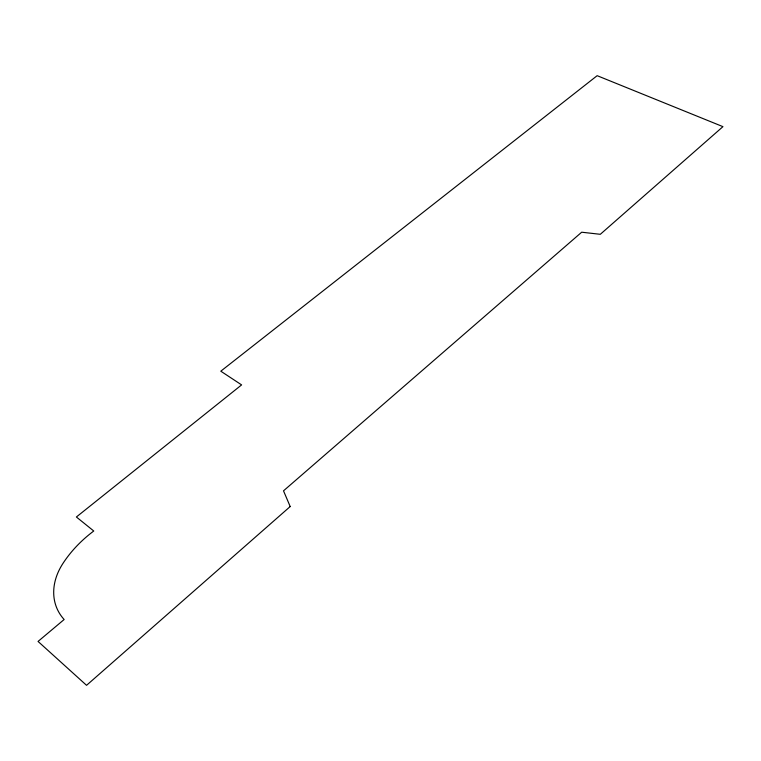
<?xml version="1.0" encoding="UTF-8"?>
<svg xmlns="http://www.w3.org/2000/svg" width="761" height="761" viewBox="0 0 761 761"><rect width="100%" height="100%" fill="white"/><g stroke="black" fill="none" stroke-linecap="round" stroke-linejoin="round"><path stroke-width="1.14" d="M290.198 506.55L86.554 685.319L38.05 641.437L64.143 619.511A67.52 51.301 -24.2 0 1 63.011 563.34A115.853 90.074 -23.4 0 1 93.755 531.007L76.385 516.995L241.608 384.895L220.795 371.187L597.157 75.681L722.95 126.649L600.315 234.302L581.68 232.21L283.511 490.835L290.198 506.55"/></g></svg>
